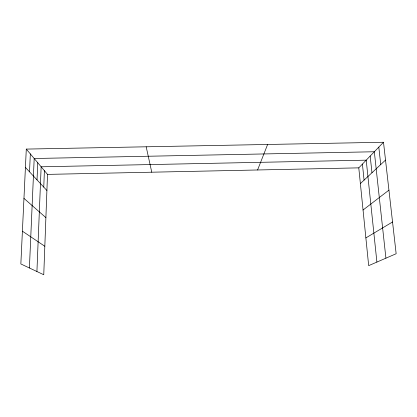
<?xml version="1.0" encoding="UTF-8"?>
<svg xmlns="http://www.w3.org/2000/svg" width="417" height="417" viewBox="0 0 417 417"><rect width="100%" height="100%" fill="white"/><g stroke="black" fill="none" stroke-linecap="round" stroke-linejoin="round"><path stroke-width="0.63" d="M26.292 149.093L47.512 174.384L43.759 274.746L20.85 263.945L26.292 149.093L383.499 142.254L396.15 253.734L368.675 265.65L358.787 167.858L383.499 142.254M43.764 187.124L44.4 170.673M36.92 271.524L41.147 166.8L366.215 160.159L376.9 262.084M37.03 179.894L37.749 162.745M29.404 267.98L34.189 158.502L374.325 151.757L385.913 258.175M29.524 171.835L30.337 153.915M257.581 169.98L267.62 144.47M360.377 183.579L385.522 160.076M363.051 210.017L388.936 190.142M365.871 237.914L392.548 221.974M47.512 174.384L358.787 167.858M22.403 231.19L44.822 246.265M23.957 198.393L45.896 217.627M25.427 167.436L46.913 190.501M146.185 146.8L151.762 172.2M378.803 147.118L380.737 164.548M370.181 156.052L371.964 172.747M362.42 164.095L364.072 180.123"/></g></svg>
